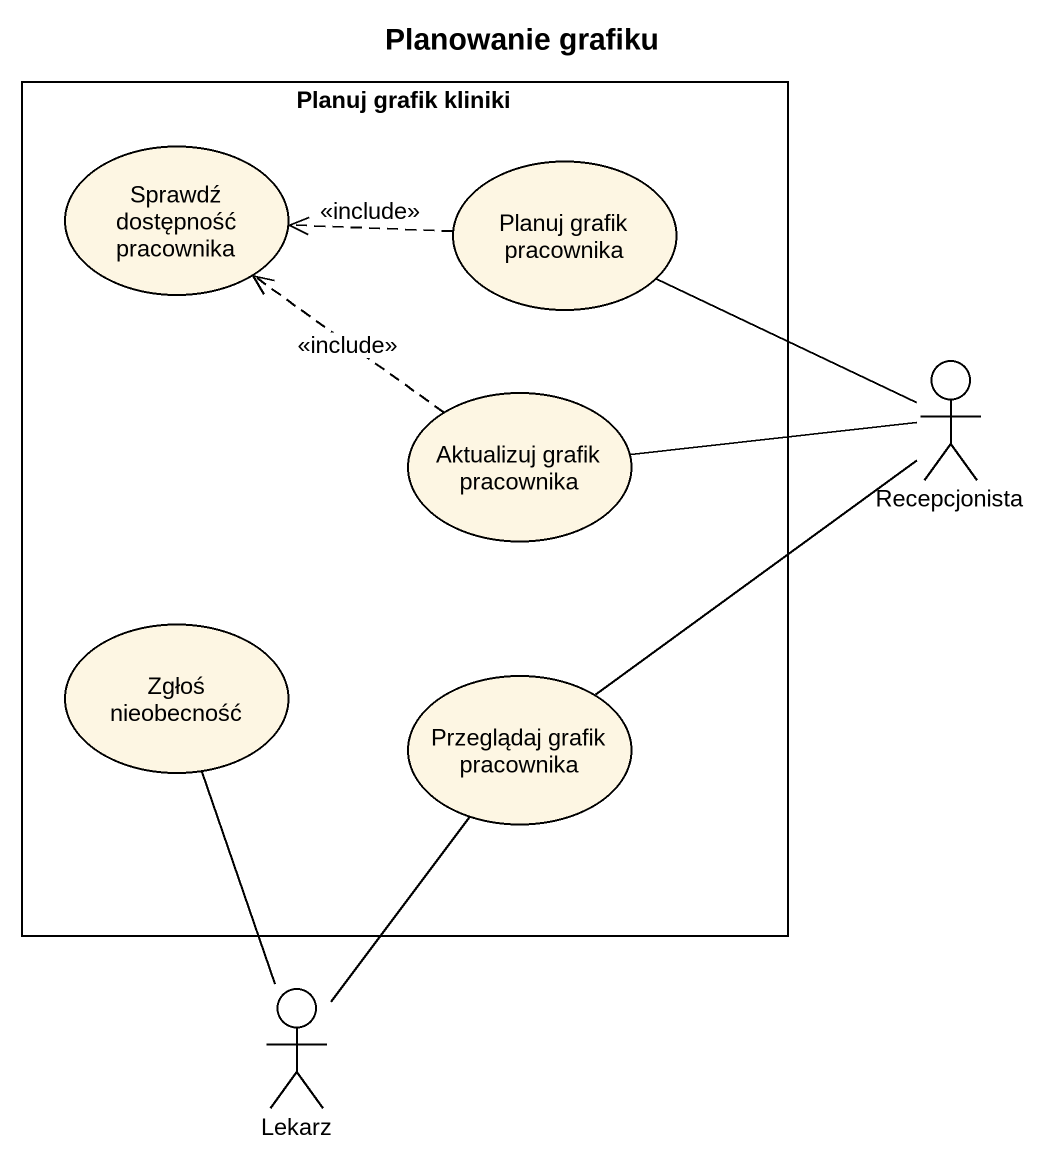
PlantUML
@startuml
title Planowanie grafiku
rectangle "Planuj grafik kliniki" as Planuj_grafik_kliniki {
  usecase "Sprawdź dostępność pracownika" as Sprawdź_dostępność
  usecase "Planuj grafik pracownika" as Planuj_grafik_pracownika
  usecase "Aktualizuj grafik pracownika" as Aktualizuj_grafik_pracownika
  usecase "Zgłoś nieobecność" as Zgłoś_nieobecność
  usecase "Przeglądaj grafik pracownika" as Przeglądaj_grafik_pracownika
}
actor Recepcjonista
actor Lekarz
Planuj_grafik_pracownika .left.> Sprawdź_dostępność : <<include>>
Aktualizuj_grafik_pracownika .up.> Sprawdź_dostępność : <<include>>
Recepcjonista -left- Planuj_grafik_pracownika
Recepcjonista -left- Aktualizuj_grafik_pracownika
Recepcjonista -- Przeglądaj_grafik_pracownika
Lekarz -up- Zgłoś_nieobecność
Lekarz -up- Przeglądaj_grafik_pracownika
@enduml
